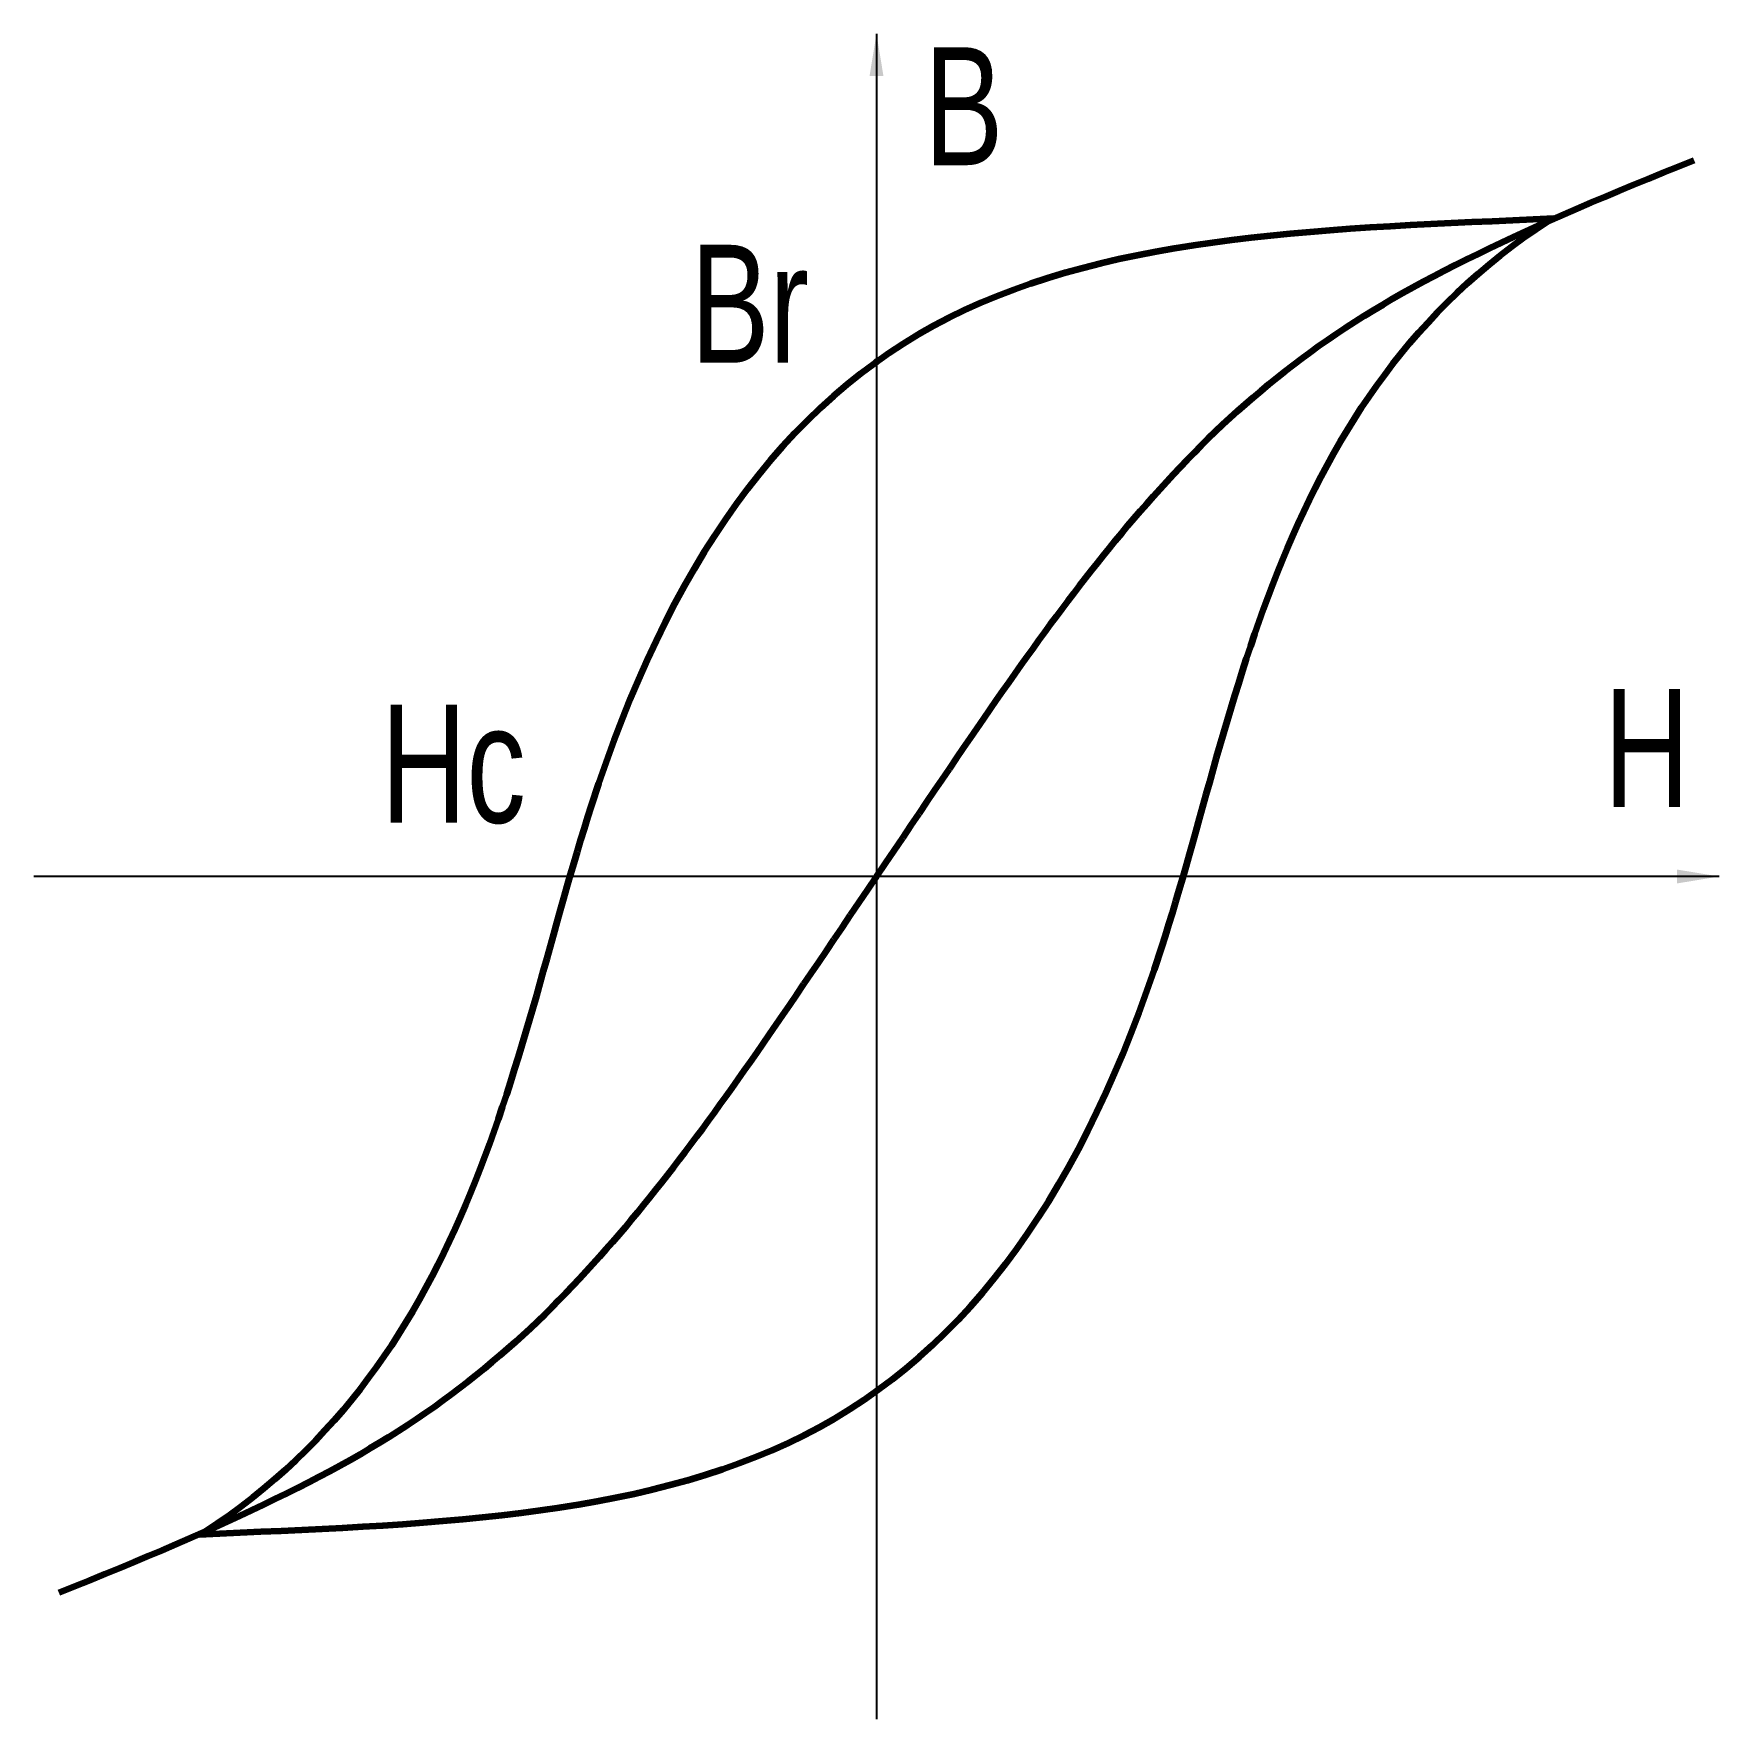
# Model space of a CAD drawing. Header units: millimetres. Extents: x 0 to 100, y 0 to 100.
import ezdxf

# ---------------------------------------------------------------- set-up
doc = ezdxf.new("R2010")
doc.units = ezdxf.units.MM
doc.layers.get('0').update_dxf_attribs({"linetype": 'CONTINUOUS', "lineweight": 0})
doc.styles.get("Standard").update_dxf_attribs({"font": 'txt', "width": 0.75})
doc.dimstyles.get("Standard").update_dxf_attribs({"dimtxt": 2.5, "dimasz": 2.5, "dimexe": 1.25, "dimexo": 0.625, "dimtad": 1, "dimtxsty": 'Standard', "dimcen": 2.5, "dimadec": 0, "dimazin": 0, "dimtfac": 1, "dimtmove": 0, "dimatfit": 3, "dimfxl": 1, "dimarcsym": 0})

msp = doc.modelspace()

# ---------------------------------------------------------------- linework, layer by layer
at = {"linetype": 'CONTINUOUS', "lineweight": 100}
for points in [[(50, 50), (55.75, 58.5), (62.25, 68.25), (75, 82.25), (88.5, 88.5), (98.5, 92.5)], [(90.18, 89.03), (77.19, 88.44), (51.17, 87.89), (30.86, 58.59), (26.17, 21.48), (10.15, 11.12)], [(9.82, 10.97), (22.81, 11.56), (48.83, 12.11), (69.14, 41.41), (73.83, 78.52), (89.85, 88.88)], [(50, 50), (44.25, 41.5), (37.75, 31.75), (25, 17.75), (11.5, 11.5), (1.5, 7.5)]]:
    msp.add_open_spline(points, degree=3, dxfattribs=at)
at = {"linetype": 'CONTINUOUS', "lineweight": 211}
for p in [(50, 80.53), (31.81, 50)]:
    msp.add_point(p, dxfattribs=at)

# ---------------------------------------------------------------- texts
at = {"linetype": 'CONTINUOUS', "lineweight": 50, "char_height": 7, "width": 100, "attachment_point": 5}
for s, insert in [('B', (55.18, 95.7)), ('Br', (42.48, 83.98)), ('H', (95.7, 57.62)), ('Hc', (24.9, 56.64))]:
    msp.add_mtext(s, dxfattribs=dict(at, insert=insert))

# ---------------------------------------------------------------- leaders
at = {"linetype": 'CONTINUOUS', "lineweight": 100}
for points in [[(50, 100), (50, 0)], [(100, 50), (0, 50)]]:
    msp.add_leader(points, dimstyle='Standard', dxfattribs=at)

doc.saveas('drawing.dxf')
